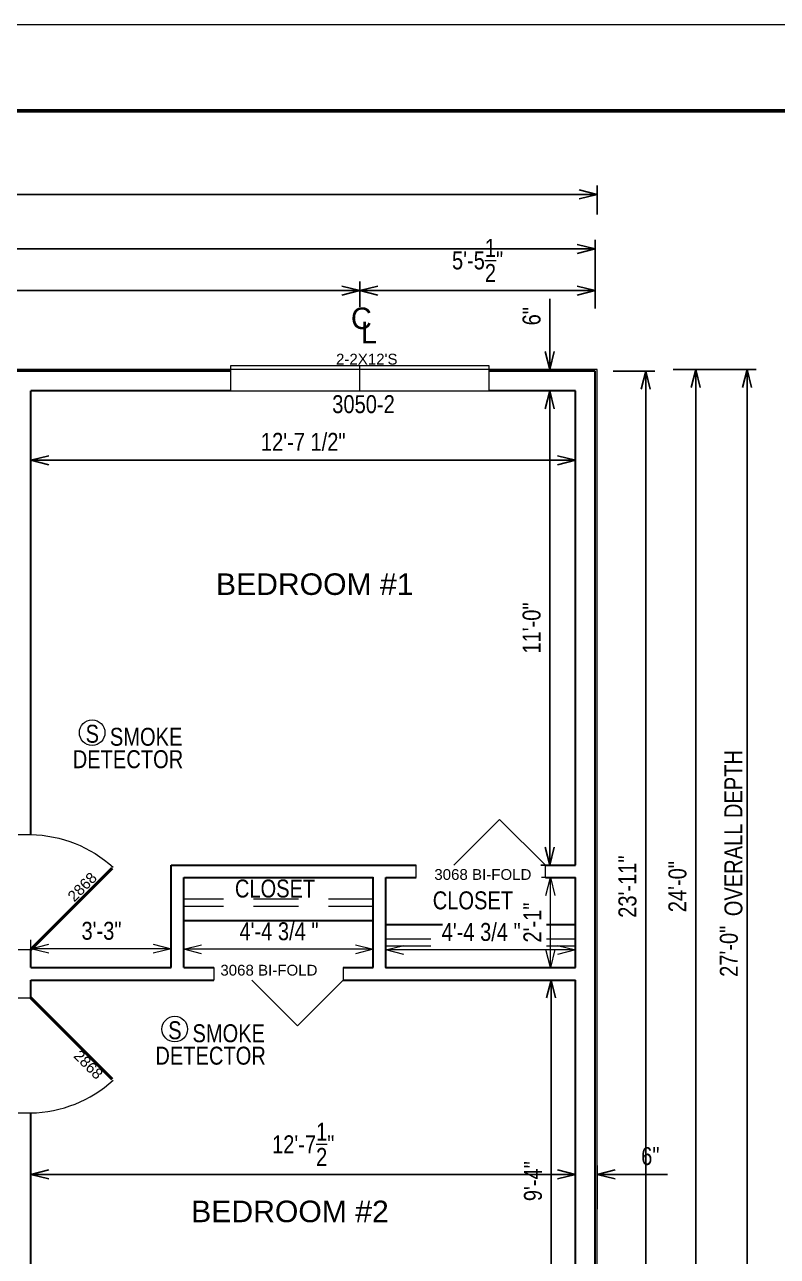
# Model space of a CAD drawing. Header units: inches. Extents: x -4443104 to -4439086, y 793046 to 798506.
# Drawn here: x -4442609 to -4442399.6, y 793873.9 to 794216.8 of the extents above; entities that cross this region are included whole.
import ezdxf
from ezdxf.enums import TextEntityAlignment as Align

# ---------------------------------------------------------------- set-up
doc = ezdxf.new("R2010")
doc.units = ezdxf.units.IN
doc.header["$MEASUREMENT"] = 0
doc.linetypes.add('DGN Style 1', pattern=[15.305327, 0.025466, -15.279861])
doc.linetypes.add('DGN Style 2', pattern=[20.825219, 12.495132, -8.330088])
doc.layers.get('Defpoints').update_dxf_attribs({"lineweight": 0})
for name, color, linetype, lineweight in [('(4)FND_DIM', 4, 'Continuous', 0), ('Level 1', 7, 'Continuous', 0), ('Level 25', 7, 'Continuous', 0), ('Level 3', 7, 'Continuous', 0), ('Level 3 (Construction)', 7, 'Continuous', 0), ('Level 35', 7, 'Continuous', 0)]:
    doc.layers.add(name, color=color, linetype=linetype, lineweight=lineweight)
doc.styles.add('Style-Arial', font='arial.ttf')
doc.styles.add('Style-STANDARD', font='STANDARD.shx')
doc.styles.add('Style-WORKING', font='WORKING.shx')
doc.dimstyles.get("Standard").update_dxf_attribs({"dimtxt": 5, "dimasz": 4, "dimexe": 4, "dimexo": 4, "dimgap": 2.5, "dimtad": 1, "dimdec": 4, "dimzin": 11, "dimdsep": 46, "dimlunit": 4, "dimtxsty": 'Style-STANDARD', "dimblk": 'tick_1.0', "dimcen": 0.09, "dimazin": 3, "dimtfac": 1, "dimtdec": 4, "dimtofl": 0, "dimtmove": 1, "dimatfit": 1, "dimldrblk": 'tick_1.0', "dimfxl": 1, "dimfrac": 2, "dimtolj": 1, "dimtzin": 11, "dimarcsym": 0})

# ---------------------------------------------------------------- blocks, each defined once
blk = doc.blocks.new('28LHDR')
at = {"layer": 'Level 25', "color": 5, "linetype": 'Continuous', "lineweight": 40}
blk.add_line((0, 0), (-22.63, 22.63), dxfattribs=at)
at = {"layer": 'Level 25', "color": 5, "linetype": 'Continuous', "lineweight": 0, "extrusion": (0, 0, -1)}
blk.add_arc((-2.98, -0.67), 34.98, 1.1031, 42.3022, dxfattribs=at)
blk = doc.blocks.new('TerminatorOpen_0.5-1')
at = {"color": 0, "linetype": 'ByBlock', "lineweight": -2}
for q in [(-1, 0.25), (-1, 0), (-1, -0.25)]:
    blk.add_line((0, 0), q, dxfattribs=at)
blk = doc.blocks.new('*D66')
at = {"layer": 'Defpoints', "color": 0, "linetype": 'Continuous', "lineweight": 13, "transparency": 16777216}
for p in [(-4442431.12, 794120.78), (-4442422.35, 794120.78), (-4442431.12, 793832.78)]:
    blk.add_point(p, dxfattribs=at)
at = {"layer": 'Level 3', "color": 0, "linetype": 'Continuous', "lineweight": -2, "transparency": 16777216}
for p, q in [((-4442428.62, 794120.78), (-4442419.85, 794120.78)), ((-4442422.35, 793837.78), (-4442422.35, 794115.78)), ((-4442428.62, 793832.78), (-4442419.85, 793832.78))]:
    blk.add_line(p, q, dxfattribs=at)
at = {"layer": 'Level 3', "color": 0, "linetype": 'Continuous', "lineweight": -2, "transparency": 16777216, "xscale": 5, "yscale": 5, "zscale": 5}
for p, rotation in [((-4442422.35, 794120.78), 90), ((-4442422.35, 793832.78), 270)]:
    blk.add_blockref('TerminatorOpen_0.5-1', p, dxfattribs=dict(at, rotation=rotation))
at = {"layer": 'Level 3', "color": 0, "linetype": 'Continuous', "lineweight": 13, "transparency": 16777216, "insert": (-4442427.4, 793976.78), "char_height": 5, "attachment_point": 5, "rotation": 90, "style": 'Style-Arial'}
blk.add_mtext('\\A1;\\H1x;\\W0.8;24\'-0"', dxfattribs=at)
blk = doc.blocks.new('tick_1.0')
at = {"layer": '(4)FND_DIM', "color": 4, "linetype": 'Continuous', "lineweight": 0}
blk.add_line((0.5, -0.5), (-0.5, 0.5), dxfattribs=at)
at = {"layer": 'Level 3', "color": 4, "linetype": 'Continuous', "lineweight": 0}
blk.add_line((0, 0), (-1, 0), dxfattribs=at)
blk = doc.blocks.new('*D68')
at = {"layer": 'Defpoints', "color": 0, "linetype": 'Continuous', "lineweight": 13, "transparency": 16777216}
for p in [(-4442857.78, 794169.51), (-4442857.78, 794161.44), (-4442449.78, 794161.44)]:
    blk.add_point(p, dxfattribs=at)
at = {"layer": 'Level 3', "color": 0, "linetype": 'Continuous', "lineweight": -2, "transparency": 16777216}
for p, q in [((-4442857.78, 794163.94), (-4442857.78, 794172.01)), ((-4442454.78, 794169.51), (-4442852.78, 794169.51)), ((-4442449.78, 794163.94), (-4442449.78, 794172.01))]:
    blk.add_line(p, q, dxfattribs=at)
at = {"layer": 'Level 3', "color": 0, "linetype": 'Continuous', "lineweight": -2, "transparency": 16777216, "xscale": 5, "yscale": 5, "zscale": 5, "rotation": 180}
blk.add_blockref('TerminatorOpen_0.5-1', (-4442857.78, 794169.51), dxfattribs=at)
at = {"layer": 'Level 3', "color": 0, "linetype": 'Continuous', "lineweight": -2, "transparency": 16777216, "xscale": 5, "yscale": 5, "zscale": 5}
blk.add_blockref('TerminatorOpen_0.5-1', (-4442449.78, 794169.51), dxfattribs=at)
at = {"layer": 'Level 3', "color": 0, "linetype": 'Continuous', "lineweight": 13, "transparency": 16777216, "insert": (-4442653.78, 794174.57), "char_height": 5, "attachment_point": 5, "style": 'Style-Arial'}
blk.add_mtext('\\A1;\\H1x;\\W0.8;34\'-0"', dxfattribs=at)
blk = doc.blocks.new('*D82')
at = {"layer": 'Defpoints', "color": 0, "linetype": 'Continuous', "lineweight": 13, "transparency": 16777216}
for p in [(-4442607.28, 794114.78), (-4442455.78, 794114.78), (-4442455.78, 794095.5)]:
    blk.add_point(p, dxfattribs=at)
at = {"layer": 'Level 3', "color": 0, "linetype": 'Continuous', "lineweight": -2, "transparency": 16777216}
for p, q in [((-4442607.28, 794112.28), (-4442607.28, 794093)), ((-4442455.78, 794112.28), (-4442455.78, 794093)), ((-4442602.28, 794095.5), (-4442460.78, 794095.5))]:
    blk.add_line(p, q, dxfattribs=at)
at = {"layer": 'Level 3', "color": 0, "linetype": 'Continuous', "lineweight": -2, "transparency": 16777216, "xscale": 5, "yscale": 5, "zscale": 5, "rotation": 180}
blk.add_blockref('TerminatorOpen_0.5-1', (-4442607.28, 794095.5), dxfattribs=at)
at = {"layer": 'Level 3', "color": 0, "linetype": 'Continuous', "lineweight": -2, "transparency": 16777216, "xscale": 5, "yscale": 5, "zscale": 5}
blk.add_blockref('TerminatorOpen_0.5-1', (-4442455.78, 794095.5), dxfattribs=at)
at = {"layer": 'Level 3', "color": 0, "linetype": 'Continuous', "lineweight": 13, "transparency": 16777216, "insert": (-4442531.53, 794100.58), "char_height": 5, "attachment_point": 5, "style": 'Style-Arial'}
blk.add_mtext('\\A1;\\H1x;\\W0.8;12\'-7 1/2"', dxfattribs=at)
blk = doc.blocks.new('*D132')
at = {"layer": 'Defpoints', "color": 0, "linetype": 'Continuous', "lineweight": 13, "transparency": 16777216}
for p in [(-4442447.79, 794120.28), (-4442436.26, 794120.28), (-4442447.79, 793833.28)]:
    blk.add_point(p, dxfattribs=at)
at = {"layer": 'Level 3', "color": 0, "linetype": 'Continuous', "lineweight": -2, "transparency": 16777216}
for p, q in [((-4442445.29, 794120.28), (-4442433.76, 794120.28)), ((-4442436.26, 793838.28), (-4442436.26, 794115.28)), ((-4442445.29, 793833.28), (-4442433.76, 793833.28))]:
    blk.add_line(p, q, dxfattribs=at)
at = {"layer": 'Level 3', "color": 0, "linetype": 'Continuous', "lineweight": -2, "transparency": 16777216, "xscale": 5, "yscale": 5, "zscale": 5}
for p, rotation in [((-4442436.26, 794120.28), 90), ((-4442436.26, 793833.28), 270)]:
    blk.add_blockref('TerminatorOpen_0.5-1', p, dxfattribs=dict(at, rotation=rotation))
at = {"layer": 'Level 3', "color": 0, "linetype": 'Continuous', "lineweight": 13, "transparency": 16777216, "insert": (-4442441.31, 793976.78), "char_height": 5, "attachment_point": 5, "rotation": 90, "style": 'Style-Arial'}
blk.add_mtext('\\A1;\\H1x;\\W0.8;23\'-11"', dxfattribs=at)
blk = doc.blocks.new('*D134')
at = {"layer": 'Defpoints', "color": 0, "linetype": 'Continuous', "lineweight": 13, "transparency": 16777216}
for p in [(-4442857.28, 794154.33), (-4442857.28, 794139.26), (-4442450.28, 794139.26)]:
    blk.add_point(p, dxfattribs=at)
at = {"layer": 'Level 3', "color": 0, "linetype": 'Continuous', "lineweight": -2, "transparency": 16777216}
for p, q in [((-4442857.28, 794141.76), (-4442857.28, 794156.83)), ((-4442450.28, 794141.76), (-4442450.28, 794156.83)), ((-4442455.28, 794154.33), (-4442852.28, 794154.33))]:
    blk.add_line(p, q, dxfattribs=at)
at = {"layer": 'Level 3', "color": 0, "linetype": 'Continuous', "lineweight": -2, "transparency": 16777216, "xscale": 5, "yscale": 5, "zscale": 5, "rotation": 180}
blk.add_blockref('TerminatorOpen_0.5-1', (-4442857.28, 794154.33), dxfattribs=at)
at = {"layer": 'Level 3', "color": 0, "linetype": 'Continuous', "lineweight": -2, "transparency": 16777216, "xscale": 5, "yscale": 5, "zscale": 5}
blk.add_blockref('TerminatorOpen_0.5-1', (-4442450.28, 794154.33), dxfattribs=at)
at = {"layer": 'Level 3', "color": 0, "linetype": 'Continuous', "lineweight": 13, "transparency": 16777216, "insert": (-4442653.78, 794159.39), "char_height": 5, "attachment_point": 5, "style": 'Style-Arial'}
blk.add_mtext('\\A1;\\H1x;\\W0.8;33\'-11"', dxfattribs=at)
blk = doc.blocks.new('*D140')
at = {"layer": 'Defpoints', "color": 0, "linetype": 'Continuous', "lineweight": 13, "transparency": 16777216}
for p in [(-4442515.78, 794142.72), (-4442515.78, 794135.74), (-4442450.28, 794135.24)]:
    blk.add_point(p, dxfattribs=at)
at = {"layer": 'Level 3', "color": 0, "linetype": 'Continuous', "lineweight": -2, "transparency": 16777216}
for p, q in [((-4442515.78, 794138.24), (-4442515.78, 794145.22)), ((-4442450.28, 794137.74), (-4442450.28, 794145.22)), ((-4442455.28, 794142.72), (-4442510.78, 794142.72))]:
    blk.add_line(p, q, dxfattribs=at)
at = {"layer": 'Level 3', "color": 0, "linetype": 'Continuous', "lineweight": -2, "transparency": 16777216, "xscale": 5, "yscale": 5, "zscale": 5, "rotation": 180}
blk.add_blockref('TerminatorOpen_0.5-1', (-4442515.78, 794142.72), dxfattribs=at)
at = {"layer": 'Level 3', "color": 0, "linetype": 'Continuous', "lineweight": -2, "transparency": 16777216, "xscale": 5, "yscale": 5, "zscale": 5}
blk.add_blockref('TerminatorOpen_0.5-1', (-4442450.28, 794142.72), dxfattribs=at)
at = {"layer": 'Level 3', "color": 0, "linetype": 'Continuous', "lineweight": 13, "transparency": 16777216, "insert": (-4442483.03, 794151.12), "char_height": 5, "attachment_point": 5, "style": 'Style-Arial'}
blk.add_mtext('\\A1;\\H1x;\\W0.8;5\'-5{\\H1.000000x;\\S1/2;}"', dxfattribs=at)
blk = doc.blocks.new('*D137')
at = {"layer": 'Defpoints', "color": 0, "linetype": 'Continuous', "lineweight": 13, "transparency": 16777216}
for p in [(-4442801.28, 794142.72), (-4442801.28, 794135.74), (-4442515.78, 794135.74)]:
    blk.add_point(p, dxfattribs=at)
at = {"layer": 'Level 3', "color": 0, "linetype": 'Continuous', "lineweight": -2, "transparency": 16777216}
for p, q in [((-4442801.28, 794138.24), (-4442801.28, 794145.22)), ((-4442515.78, 794138.24), (-4442515.78, 794145.22)), ((-4442520.78, 794142.72), (-4442796.28, 794142.72))]:
    blk.add_line(p, q, dxfattribs=at)
at = {"layer": 'Level 3', "color": 0, "linetype": 'Continuous', "lineweight": -2, "transparency": 16777216, "xscale": 5, "yscale": 5, "zscale": 5, "rotation": 180}
blk.add_blockref('TerminatorOpen_0.5-1', (-4442801.28, 794142.72), dxfattribs=at)
at = {"layer": 'Level 3', "color": 0, "linetype": 'Continuous', "lineweight": -2, "transparency": 16777216, "xscale": 5, "yscale": 5, "zscale": 5}
blk.add_blockref('TerminatorOpen_0.5-1', (-4442515.78, 794142.72), dxfattribs=at)
at = {"layer": 'Level 3', "color": 0, "linetype": 'Continuous', "lineweight": 13, "transparency": 16777216, "insert": (-4442658.53, 794151.12), "char_height": 5, "attachment_point": 5, "style": 'Style-Arial'}
blk.add_mtext('\\A1;\\H1x;\\W0.8;23\'-9{\\H1.000000x;\\S1/2;}"', dxfattribs=at)
blk = doc.blocks.new('CL_1')
at = {"layer": 'Level 3', "color": 120, "linetype": 'Continuous', "lineweight": 13, "style": 'Style-WORKING'}
for s, p in [('C', (-2.77, 3.96)), ('L', (0, 0))]:
    blk.add_text(s, height=6, dxfattribs=at).set_placement(p, align=Align.TOP_LEFT)
blk = doc.blocks.new('*D148')
at = {"layer": 'Defpoints', "color": 0, "linetype": 'Continuous', "lineweight": 13, "transparency": 16777216}
for p in [(-4442427.01, 794120.78), (-4442423.32, 793796.78), (-4442408.05, 793796.78)]:
    blk.add_point(p, dxfattribs=at)
at = {"layer": 'Level 3', "color": 0, "linetype": 'Continuous', "lineweight": -2, "transparency": 16777216}
for p, q in [((-4442424.51, 794120.78), (-4442405.55, 794120.78)), ((-4442408.05, 794115.78), (-4442408.05, 793801.78)), ((-4442420.82, 793796.78), (-4442405.55, 793796.78))]:
    blk.add_line(p, q, dxfattribs=at)
at = {"layer": 'Level 3', "color": 0, "linetype": 'Continuous', "lineweight": -2, "transparency": 16777216, "xscale": 5, "yscale": 5, "zscale": 5}
for p, rotation in [((-4442408.05, 794120.78), 90), ((-4442408.05, 793796.78), 270)]:
    blk.add_blockref('TerminatorOpen_0.5-1', p, dxfattribs=dict(at, rotation=rotation))
at = {"layer": 'Level 3', "color": 0, "linetype": 'Continuous', "lineweight": 13, "transparency": 16777216, "insert": (-4442413.1, 793958.78), "char_height": 5, "attachment_point": 5, "rotation": 90, "style": 'Style-Arial'}
blk.add_mtext('\\A1;\\H1x;\\W0.8;27\'-0"', dxfattribs=at)
blk = doc.blocks.new('*D151')
at = {"layer": 'Defpoints', "color": 0, "linetype": 'Continuous', "lineweight": 13, "transparency": 16777216}
for p in [(-4442462.56, 793950.78), (-4442454.03, 793950.78), (-4442454.03, 793838.78)]:
    blk.add_point(p, dxfattribs=at)
at = {"layer": 'Level 3', "color": 0, "linetype": 'Continuous', "lineweight": -2, "transparency": 16777216}
for p, q in [((-4442456.53, 793950.78), (-4442465.06, 793950.78)), ((-4442462.56, 793843.78), (-4442462.56, 793945.78)), ((-4442456.53, 793838.78), (-4442465.06, 793838.78))]:
    blk.add_line(p, q, dxfattribs=at)
at = {"layer": 'Level 3', "color": 0, "linetype": 'Continuous', "lineweight": -2, "transparency": 16777216, "xscale": 5, "yscale": 5, "zscale": 5}
for p, rotation in [((-4442462.56, 793950.78), 90), ((-4442462.56, 793838.78), 270)]:
    blk.add_blockref('TerminatorOpen_0.5-1', p, dxfattribs=dict(at, rotation=rotation))
at = {"layer": 'Level 3', "color": 0, "linetype": 'Continuous', "lineweight": 13, "transparency": 16777216, "insert": (-4442467.61, 793894.78), "char_height": 5, "attachment_point": 5, "rotation": 90, "style": 'Style-Arial'}
blk.add_mtext('\\A1;\\H1x;\\W0.8;9\'-4"', dxfattribs=at)
blk = doc.blocks.new('*D156')
at = {"layer": 'Defpoints', "color": 0, "linetype": 'Continuous', "lineweight": 13, "transparency": 16777216}
for p in [(-4442449.78, 794120.78), (-4442462.93, 794114.78), (-4442455.78, 794114.78)]:
    blk.add_point(p, dxfattribs=at)
at = {"layer": 'Level 3', "color": 0, "linetype": 'Continuous', "lineweight": -2, "transparency": 16777216}
for p, q in [((-4442462.93, 794125.78), (-4442462.93, 794140.4)), ((-4442452.28, 794120.78), (-4442465.43, 794120.78)), ((-4442458.28, 794114.78), (-4442465.43, 794114.78)), ((-4442462.93, 794109.78), (-4442462.93, 794104.78))]:
    blk.add_line(p, q, dxfattribs=at)
at = {"layer": 'Level 3', "color": 0, "linetype": 'Continuous', "lineweight": -2, "transparency": 16777216, "xscale": 5, "yscale": 5, "zscale": 5}
for p, rotation in [((-4442462.93, 794120.78), 270), ((-4442462.93, 794114.78), 90)]:
    blk.add_blockref('TerminatorOpen_0.5-1', p, dxfattribs=dict(at, rotation=rotation))
at = {"layer": 'Level 3', "color": 0, "linetype": 'Continuous', "lineweight": 13, "transparency": 16777216, "insert": (-4442467.98, 794135.59), "char_height": 5, "attachment_point": 5, "rotation": 90, "style": 'Style-Arial'}
blk.add_mtext('\\A1;\\H1x;\\W0.8;6"', dxfattribs=at)
blk = doc.blocks.new('*D155')
at = {"layer": 'Defpoints', "color": 0, "linetype": 'Continuous', "lineweight": 13, "transparency": 16777216}
for p in [(-4442455.78, 794114.78), (-4442462.93, 793982.78), (-4442455.78, 793982.78)]:
    blk.add_point(p, dxfattribs=at)
at = {"layer": 'Level 3', "color": 0, "linetype": 'Continuous', "lineweight": -2, "transparency": 16777216}
for p, q in [((-4442458.28, 794114.78), (-4442465.43, 794114.78)), ((-4442462.93, 794109.78), (-4442462.93, 793987.78)), ((-4442458.28, 793982.78), (-4442465.43, 793982.78))]:
    blk.add_line(p, q, dxfattribs=at)
at = {"layer": 'Level 3', "color": 0, "linetype": 'Continuous', "lineweight": -2, "transparency": 16777216, "xscale": 5, "yscale": 5, "zscale": 5}
for p, rotation in [((-4442462.93, 794114.78), 90), ((-4442462.93, 793982.78), 270)]:
    blk.add_blockref('TerminatorOpen_0.5-1', p, dxfattribs=dict(at, rotation=rotation))
at = {"layer": 'Level 3', "color": 0, "linetype": 'Continuous', "lineweight": 13, "transparency": 16777216, "insert": (-4442467.98, 794048.78), "char_height": 5, "attachment_point": 5, "rotation": 90, "style": 'Style-Arial'}
blk.add_mtext('\\A1;\\H1x;\\W0.8;11\'-0"', dxfattribs=at)
blk = doc.blocks.new("2'1''")
at = {"layer": 'Level 3', "color": 120, "linetype": 'Continuous', "lineweight": 13}
for p, q in [((0, -4.1), (0, 2.5)), ((0, 0), (25, 0)), ((25, -4.1), (25, 2.5))]:
    blk.add_line(p, q, dxfattribs=at)
at = {"layer": 'Level 3', "color": 120, "linetype": 'Continuous', "lineweight": 13, "flags": 128}
for points in [[(5, -1.25), (0, 0), (5, 1.25)], [(20, 1.25), (25, 0), (20, -1.25)]]:
    blk.add_lwpolyline(points, dxfattribs=at)
at = {"layer": 'Level 3', "color": 120, "linetype": 'Continuous', "lineweight": 13, "style": 'Style-Arial', "width": 0.8}
blk.add_text('2\'-1"', height=5, dxfattribs=at).set_placement((12.5, 5), align=Align.MIDDLE_CENTER)
blk = doc.blocks.new('*D165')
at = {"layer": 'Defpoints', "color": 0, "linetype": 'Continuous', "lineweight": 13, "transparency": 16777216}
for p in [(-4442455.78, 793896.68), (-4442455.78, 793890.52), (-4442449.78, 793884.52)]:
    blk.add_point(p, dxfattribs=at)
at = {"layer": 'Level 3', "color": 0, "linetype": 'Continuous', "lineweight": -2, "transparency": 16777216}
for p, q in [((-4442455.78, 793893.02), (-4442455.78, 793899.18)), ((-4442449.78, 793887.02), (-4442449.78, 793899.18)), ((-4442460.78, 793896.68), (-4442465.78, 793896.68)), ((-4442444.78, 793896.68), (-4442430.16, 793896.68))]:
    blk.add_line(p, q, dxfattribs=at)
at = {"layer": 'Level 3', "color": 0, "linetype": 'Continuous', "lineweight": -2, "transparency": 16777216, "xscale": 5, "yscale": 5, "zscale": 5}
blk.add_blockref('TerminatorOpen_0.5-1', (-4442455.78, 793896.68), dxfattribs=at)
at = {"layer": 'Level 3', "color": 0, "linetype": 'Continuous', "lineweight": -2, "transparency": 16777216, "xscale": 5, "yscale": 5, "zscale": 5, "rotation": 180}
blk.add_blockref('TerminatorOpen_0.5-1', (-4442449.78, 793896.68), dxfattribs=at)
at = {"layer": 'Level 3', "color": 0, "linetype": 'Continuous', "lineweight": 13, "transparency": 16777216, "insert": (-4442434.97, 793901.73), "char_height": 5, "attachment_point": 5, "style": 'Style-Arial'}
blk.add_mtext('\\A1;\\H1x;\\W0.8;6"', dxfattribs=at)
blk = doc.blocks.new('*D164')
at = {"layer": 'Defpoints', "color": 0, "linetype": 'Continuous', "lineweight": 13, "transparency": 16777216}
for p in [(-4442607.28, 793896.68), (-4442607.28, 793890.52), (-4442455.78, 793890.52)]:
    blk.add_point(p, dxfattribs=at)
at = {"layer": 'Level 3', "color": 0, "linetype": 'Continuous', "lineweight": -2, "transparency": 16777216}
for p, q in [((-4442607.28, 793893.02), (-4442607.28, 793899.18)), ((-4442455.78, 793893.02), (-4442455.78, 793899.18)), ((-4442460.78, 793896.68), (-4442602.28, 793896.68))]:
    blk.add_line(p, q, dxfattribs=at)
at = {"layer": 'Level 3', "color": 0, "linetype": 'Continuous', "lineweight": -2, "transparency": 16777216, "xscale": 5, "yscale": 5, "zscale": 5, "rotation": 180}
blk.add_blockref('TerminatorOpen_0.5-1', (-4442607.28, 793896.68), dxfattribs=at)
at = {"layer": 'Level 3', "color": 0, "linetype": 'Continuous', "lineweight": -2, "transparency": 16777216, "xscale": 5, "yscale": 5, "zscale": 5}
blk.add_blockref('TerminatorOpen_0.5-1', (-4442455.78, 793896.68), dxfattribs=at)
at = {"layer": 'Level 3', "color": 0, "linetype": 'Continuous', "lineweight": 13, "transparency": 16777216, "insert": (-4442531.53, 793905.04), "char_height": 5, "attachment_point": 5, "style": 'Style-Arial'}
blk.add_mtext('\\A1;\\H1x;\\W0.8;12\'-7{\\H1.000000x;\\S1/2;}"', dxfattribs=at)

msp = doc.modelspace()

# ---------------------------------------------------------------- linework, layer by layer
at = {"layer": 'Level 1', "color": 7, "linetype": 'Continuous', "lineweight": 0}
msp.add_line((-4443104.1998, 794216.7658), (-4441376.1998, 794216.7658), dxfattribs=at)
at = {"layer": 'Level 1', "color": 7, "linetype": 'Continuous', "lineweight": 53}
msp.add_line((-4443056.1998, 794192.7658), (-4441424.1998, 794192.7658), dxfattribs=at)
at = {"layer": 'Level 3', "color": 5, "linetype": 'Continuous', "lineweight": 13}
for p, q in [((-4442515.7803, 794114.7823), (-4442515.7803, 794121.7823)), ((-4442479.7803, 794120.7823), (-4442551.7803, 794120.7823))]:
    msp.add_line(p, q, dxfattribs=at)
at = {"layer": 'Level 3', "color": 120, "linetype": 'Continuous', "lineweight": 13}
for p, q in [((-4442476.8832, 793995.5102), (-4442489.6112, 793982.7823)), ((-4442464.1553, 793982.7823), (-4442476.8832, 793995.5102)), ((-4442610.7803, 793991.2823), (-4442607.2803, 793991.2823)), ((-4442500.1553, 793979.2823), (-4442500.1553, 793982.7823)), ((-4442464.1553, 793979.2823), (-4442464.1553, 793982.7823)), ((-4442607.2803, 793956.7823), (-4442607.2803, 793961.9946)), ((-4442568.2803, 793956.7823), (-4442568.2803, 793961.9946)), ((-4442564.7803, 793956.9793), (-4442564.7803, 793961.8679)), ((-4442512.0303, 793956.9793), (-4442512.0303, 793961.8679)), ((-4442508.5303, 793956.7823), (-4442508.5303, 793961.6708)), ((-4442455.7803, 793956.7823), (-4442455.7803, 793961.6708)), ((-4442610.7803, 793959.2823), (-4442607.2803, 793959.2823)), ((-4442568.2803, 793959.4946), (-4442607.2803, 793959.4946)), ((-4442512.0303, 793959.3679), (-4442564.7803, 793959.3679)), ((-4442455.7803, 793959.1708), (-4442508.5303, 793959.1708)), ((-4442556.4053, 793954.2823), (-4442556.4053, 793950.7823)), ((-4442520.4053, 793954.2823), (-4442520.4053, 793950.7823)), ((-4442533.1332, 793938.0544), (-4442545.8612, 793950.7823)), ((-4442520.4053, 793950.7823), (-4442533.1332, 793938.0544)), ((-4442610.7803, 793945.7823), (-4442607.2803, 793945.7823)), ((-4442610.7803, 793913.7823), (-4442607.2803, 793913.7823))]:
    msp.add_line(p, q, dxfattribs=at)
at = {"layer": 'Level 3', "color": 5, "linetype": 'Continuous', "lineweight": 13, "flags": 128}
msp.add_lwpolyline([(-4442551.7803, 794114.7823), (-4442479.7803, 794114.7823), (-4442479.7803, 794121.7823), (-4442551.7803, 794121.7823), (-4442551.7803, 794114.7823)], close=True, dxfattribs=at)
at = {"layer": 'Level 3', "color": 120, "linetype": 'Continuous', "lineweight": 13, "flags": 128}
for points in [[(-4442602.2803, 793958.2446), (-4442607.2803, 793959.4946), (-4442602.2803, 793960.7446)], [(-4442573.2803, 793960.7446), (-4442568.2803, 793959.4946), (-4442573.2803, 793958.2446)], [(-4442559.7803, 793958.1179), (-4442564.7803, 793959.3679), (-4442559.7803, 793960.6179)], [(-4442517.0303, 793960.6179), (-4442512.0303, 793959.3679), (-4442517.0303, 793958.1179)], [(-4442503.5303, 793957.9208), (-4442508.5303, 793959.1708), (-4442503.5303, 793960.4208)], [(-4442460.7803, 793960.4208), (-4442455.7803, 793959.1708), (-4442460.7803, 793957.9208)]]:
    msp.add_lwpolyline(points, dxfattribs=at)
at = {"layer": 'Level 3', "color": 7, "linetype": 'Continuous', "lineweight": 13}
for centre in [(-4442590.2437, 794019.6599), (-4442567.2658, 793937.1231)]:
    msp.add_circle(centre, 3.565, dxfattribs=at)
at = {"layer": 'Level 3 (Construction)', "color": 7, "linetype": 'DGN Style 1', "lineweight": 0, "flags": 128}
for points in [[(-4442512.0303, 793979.2823), (-4442564.7803, 793979.2823)], [(-4442508.5303, 793954.2823), (-4442492.7572, 793954.2823)], [(-4442463.8201, 793954.2823), (-4442455.7803, 793954.2823)]]:
    msp.add_lwpolyline(points, dxfattribs=at)
at = {"layer": 'Level 35', "color": 3, "linetype": 'Continuous', "lineweight": 13}
for p, q in [((-4442551.7803, 794120.7823), (-4442783.2803, 794120.7823)), ((-4442449.7803, 794120.7823), (-4442479.7803, 794120.7823)), ((-4442449.7803, 793832.7823), (-4442449.7803, 794120.7823))]:
    msp.add_line(p, q, dxfattribs=at)
at = {"layer": 'Level 35', "color": 2, "linetype": 'Continuous', "lineweight": 30}
for p, q in [((-4442551.7803, 794120.2823), (-4442783.2803, 794120.2823)), ((-4442450.2803, 794120.2823), (-4442479.7803, 794120.2823)), ((-4442450.2803, 793833.2823), (-4442450.2803, 794120.2823)), ((-4442551.7803, 794114.7823), (-4442607.2803, 794114.7823)), ((-4442607.2803, 793991.2823), (-4442607.2803, 794114.7823)), ((-4442455.7803, 794114.7823), (-4442479.7803, 794114.7823)), ((-4442455.7803, 793982.7823), (-4442455.7803, 794114.7823)), ((-4442568.2803, 793982.7823), (-4442500.1553, 793982.7823)), ((-4442568.2803, 793954.2823), (-4442568.2803, 793982.7823)), ((-4442464.1553, 793982.7823), (-4442455.7803, 793982.7823)), ((-4442564.7803, 793979.2823), (-4442512.0303, 793979.2823)), ((-4442564.7803, 793954.2823), (-4442564.7803, 793979.2823)), ((-4442512.0303, 793954.2823), (-4442512.0303, 793979.2823)), ((-4442508.5303, 793954.2823), (-4442508.5303, 793979.2823)), ((-4442508.5303, 793979.2823), (-4442500.1553, 793979.2823)), ((-4442464.1553, 793979.2823), (-4442455.7803, 793979.2823)), ((-4442455.7803, 793954.2823), (-4442455.7803, 793979.2823)), ((-4442607.2803, 793954.2823), (-4442607.2803, 793959.2823)), ((-4442607.2803, 793954.2823), (-4442568.2803, 793954.2823)), ((-4442564.7803, 793954.2823), (-4442556.4053, 793954.2823)), ((-4442520.4053, 793954.2823), (-4442512.0303, 793954.2823)), ((-4442508.5303, 793954.2823), (-4442455.7803, 793954.2823)), ((-4442607.2803, 793950.7823), (-4442556.4053, 793950.7823)), ((-4442607.2803, 793945.7823), (-4442607.2803, 793950.7823)), ((-4442520.4053, 793950.7823), (-4442455.7803, 793950.7823)), ((-4442455.7803, 793838.7823), (-4442455.7803, 793950.7823)), ((-4442607.2803, 793838.7823), (-4442607.2803, 793913.7823))]:
    msp.add_line(p, q, dxfattribs=at)
at = {"layer": 'Level 35', "color": 6, "linetype": 'DGN Style 2', "lineweight": 13, "flags": 128}
for points in [[(-4442512.0303, 793973.2823), (-4442564.7803, 793973.2823)], [(-4442512.0303, 793971.2823), (-4442564.7803, 793971.2823)], [(-4442508.5303, 793962.2823), (-4442492.7572, 793962.2823)], [(-4442508.5303, 793960.2823), (-4442492.7572, 793960.2823)], [(-4442463.8201, 793962.2823), (-4442455.7803, 793962.2823)], [(-4442463.8201, 793960.2823), (-4442455.7803, 793960.2823)]]:
    msp.add_lwpolyline(points, dxfattribs=at)
at = {"layer": 'Level 35', "color": 6, "linetype": 'Continuous', "lineweight": 30, "flags": 128}
for points in [[(-4442512.0303, 793967.2823), (-4442564.7803, 793967.2823)], [(-4442508.5303, 793966.2823), (-4442492.7572, 793966.2823)], [(-4442463.8201, 793966.2823), (-4442455.7803, 793966.2823)]]:
    msp.add_lwpolyline(points, dxfattribs=at)

# ---------------------------------------------------------------- block references
at = {"layer": 'Level 25', "color": 5, "linetype": 'Continuous', "lineweight": 40, "rotation": 270}
msp.add_blockref('28LHDR', (-4442607.2803, 793959.2823), dxfattribs=at)
at = {"layer": 'Level 25', "color": 5, "linetype": 'Continuous', "lineweight": 40, "extrusion": (0, 0, -1), "rotation": 89.99999999999997}
msp.add_blockref('28LHDR', (4442607.2803, 793945.7823), dxfattribs=at)
at = {"layer": 'Level 3', "color": 120, "linetype": 'Continuous', "lineweight": 13}
msp.add_blockref('CL_1', (-4442515.4794, 794134.0527), dxfattribs=at)
at = {"layer": 'Level 3', "color": 120, "linetype": 'Continuous', "lineweight": 13, "rotation": 90}
msp.add_blockref("2'1''", (-4442462.7803, 793954.2823), dxfattribs=at)

# ---------------------------------------------------------------- texts
at = {"layer": 'Level 3', "color": 120, "linetype": 'Continuous', "lineweight": 13, "style": 'Style-Arial'}
msp.add_text("2-2X12'S", height=3, dxfattribs=at).set_placement((-4442522.4078, 794122.137))
at = {"layer": 'Level 3', "color": 120, "linetype": 'Continuous', "lineweight": 13, "style": 'Style-Arial', "width": 0.8}
msp.add_text('3050-2', height=5, dxfattribs=at).set_placement((-4442523.4536, 794108.6076))
at = {"layer": 'Level 3', "color": 120, "linetype": 'Continuous', "lineweight": 13, "style": 'Style-Arial'}
for s, p in [('BEDROOM #1', (-4442500.8465, 794057.9967)), ('BEDROOM #2', (-4442507.7348, 793883.3655))]:
    msp.add_text(s, height=6, dxfattribs=at).set_placement(p, align=Align.RIGHT)
at = {"layer": 'Level 3', "color": 7, "linetype": 'Continuous', "lineweight": 13, "style": 'Style-Arial', "width": 0.8}
for s, p in [('S', (-4442592.0678, 794016.8423)), ('SMOKE', (-4442585.3195, 794016.0009)), ('DETECTOR', (-4442595.6419, 794009.7635)), ('S', (-4442569.0899, 793934.3055)), ('SMOKE', (-4442562.3416, 793933.4641)), ('DETECTOR', (-4442572.664, 793927.2266))]:
    msp.add_text(s, height=5, dxfattribs=at).set_placement(p)
at = {"layer": 'Level 3', "color": 120, "linetype": 'Continuous', "lineweight": 13, "style": 'Style-Arial', "width": 0.8}
msp.add_text('OVERALL DEPTH', height=5, rotation=90, dxfattribs=at).set_placement((-4442409.3573, 793968.5496))
at = {"layer": 'Level 3', "color": 120, "linetype": 'Continuous', "lineweight": 13, "style": 'Style-Arial'}
msp.add_text('2868', height=3, rotation=45, dxfattribs=at).set_placement((-4442597.367, 793974.4899), align=Align.TOP_LEFT)
at = {"layer": 'Level 3', "color": 30, "linetype": 'Continuous', "lineweight": 13, "style": 'Style-Arial'}
for p in [(-4442495.0628, 793978.6603), (-4442554.5846, 793952.0223)]:
    msp.add_text('3068 BI-FOLD', height=3, dxfattribs=at).set_placement(p)
at = {"layer": 'Level 3', "color": 120, "linetype": 'DGN Style 2', "lineweight": 0, "style": 'Style-Arial', "width": 0.8}
for p in [(-4442550.5421, 793973.7563), (-4442495.4995, 793970.4631)]:
    msp.add_text('CLOSET', height=5, dxfattribs=at).set_placement(p)
at = {"layer": 'Level 3', "color": 120, "linetype": 'Continuous', "lineweight": 0, "style": 'Style-Arial', "width": 0.8}
for s, p in [('3\'-3"', (-4442593.2117, 793964.4946)), ('4\'-4 3/4 "', (-4442549.2712, 793964.3679)), ('4\'-4 3/4 "', (-4442493.0212, 793964.1708))]:
    msp.add_text(s, height=5, dxfattribs=at).set_placement(p, align=Align.MIDDLE_LEFT)
at = {"layer": 'Level 3', "color": 120, "linetype": 'Continuous', "lineweight": 13, "style": 'Style-Arial'}
msp.add_text('2868', height=3, rotation=315, dxfattribs=at).set_placement((-4442586.9262, 793924.984), align=Align.TOP_RIGHT)

# ---------------------------------------------------------------- dimensions: what is measured, and where the dimension line sits
at = {"layer": 'Level 3', "color": 120, "linetype": 'Continuous', "lineweight": 13}
for base, p1, p2, angle, picture, middle in [((-4442857.7803, 794169.5149), (-4442449.7803, 794161.4379), (-4442857.7803, 794161.4379), 180, '*D68', (-4442653.7803, 794174.5694)), ((-4442857.2803, 794154.3347), (-4442450.2803, 794139.2575), (-4442857.2803, 794139.2575), 180, '*D134', (-4442653.7803, 794159.3893)), ((-4442801.2803, 794142.7209), (-4442515.7803, 794135.7409), (-4442801.2803, 794135.7409), 180, '*D137', (-4442658.5303, 794151.119)), ((-4442515.7803, 794142.7209), (-4442450.2803, 794135.2409), (-4442515.7803, 794135.7409), 180, '*D140', (-4442483.0303, 794151.1173)), ((-4442436.2558, 794120.2823), (-4442447.7928, 793833.2823), (-4442447.7928, 794120.2823), 90, '*D132', (-4442441.3103, 793976.7823)), ((-4442422.3489, 794120.7823), (-4442431.1217, 793832.7823), (-4442431.1217, 794120.7823), 90, '*D66', (-4442427.4018, 793976.7823)), ((-4442408.0493, 793796.7823), (-4442427.0131, 794120.7823), (-4442423.3229, 793796.7823), 270, '*D148', (-4442413.1022, 793958.7823)), ((-4442462.9273, 793982.7823), (-4442455.7803, 794114.7823), (-4442455.7803, 793982.7823), 270, '*D155', (-4442467.9802, 794048.7823)), ((-4442462.5616, 793950.7823), (-4442454.0262, 793838.7823), (-4442454.0262, 793950.7823), 90, '*D151', (-4442467.6145, 793894.7823)), ((-4442607.2803, 793896.6814), (-4442455.7803, 793890.5232), (-4442607.2803, 793890.5232), 180, '*D164', (-4442531.5303, 793905.0352))]:
    dim = msp.add_linear_dim(base=base, p1=p1, p2=p2, angle=angle, text='\\H1x;\\W0.8;<>', dimstyle='Standard', override={"dimasz": 5, "dimexe": 2.5, "dimexo": 2.5, "dimdec": 3, "dimtxsty": 'Style-Arial', "dimblk": 'TerminatorOpen_0.5-1', "dimtdec": 3, "dimtmove": 0, "dimfrac": 0}, dxfattribs=at)
    dim.commit()
    dim.dimension.update_dxf_attribs({"geometry": picture, "text_midpoint": middle})
for base, p1, p2, angle, picture, middle in [((-4442462.9273, 794114.7823), (-4442449.7803, 794120.7823), (-4442455.7803, 794114.7823), 270, '*D156', (-4442462.9273, 794135.592)), ((-4442455.7803, 793896.6814), (-4442449.7803, 793884.5232), (-4442455.7803, 793890.5232), 180, '*D165', (-4442434.9706, 793896.6814))]:
    dim = msp.add_linear_dim(base=base, p1=p1, p2=p2, angle=angle, text='\\H1x;\\W0.8;<>', dimstyle='Standard', override={"dimasz": 5, "dimexe": 2.5, "dimexo": 2.5, "dimdec": 3, "dimtxsty": 'Style-Arial', "dimblk": 'TerminatorOpen_0.5-1', "dimtdec": 3, "dimtmove": 0, "dimfrac": 0}, dxfattribs=at)
    dim.commit()
    dim.dimension.update_dxf_attribs({"geometry": picture, "text_midpoint": middle, "dimtype": 160})
dim = msp.add_linear_dim(base=(-4442455.7803, 794095.4994), p1=(-4442607.2803, 794114.7823), p2=(-4442455.7803, 794114.7823), text='\\H1x;\\W0.8;<>', dimstyle='Standard', override={"dimasz": 5, "dimexe": 2.5, "dimexo": 2.5, "dimdec": 3, "dimtxsty": 'Style-Arial', "dimblk": 'TerminatorOpen_0.5-1', "dimtdec": 3, "dimtmove": 0}, dxfattribs=at)
dim.commit()
dim.dimension.update_dxf_attribs({"geometry": '*D82', "text_midpoint": (-4442531.5303, 794100.5847)})

doc.saveas('drawing.dxf')
